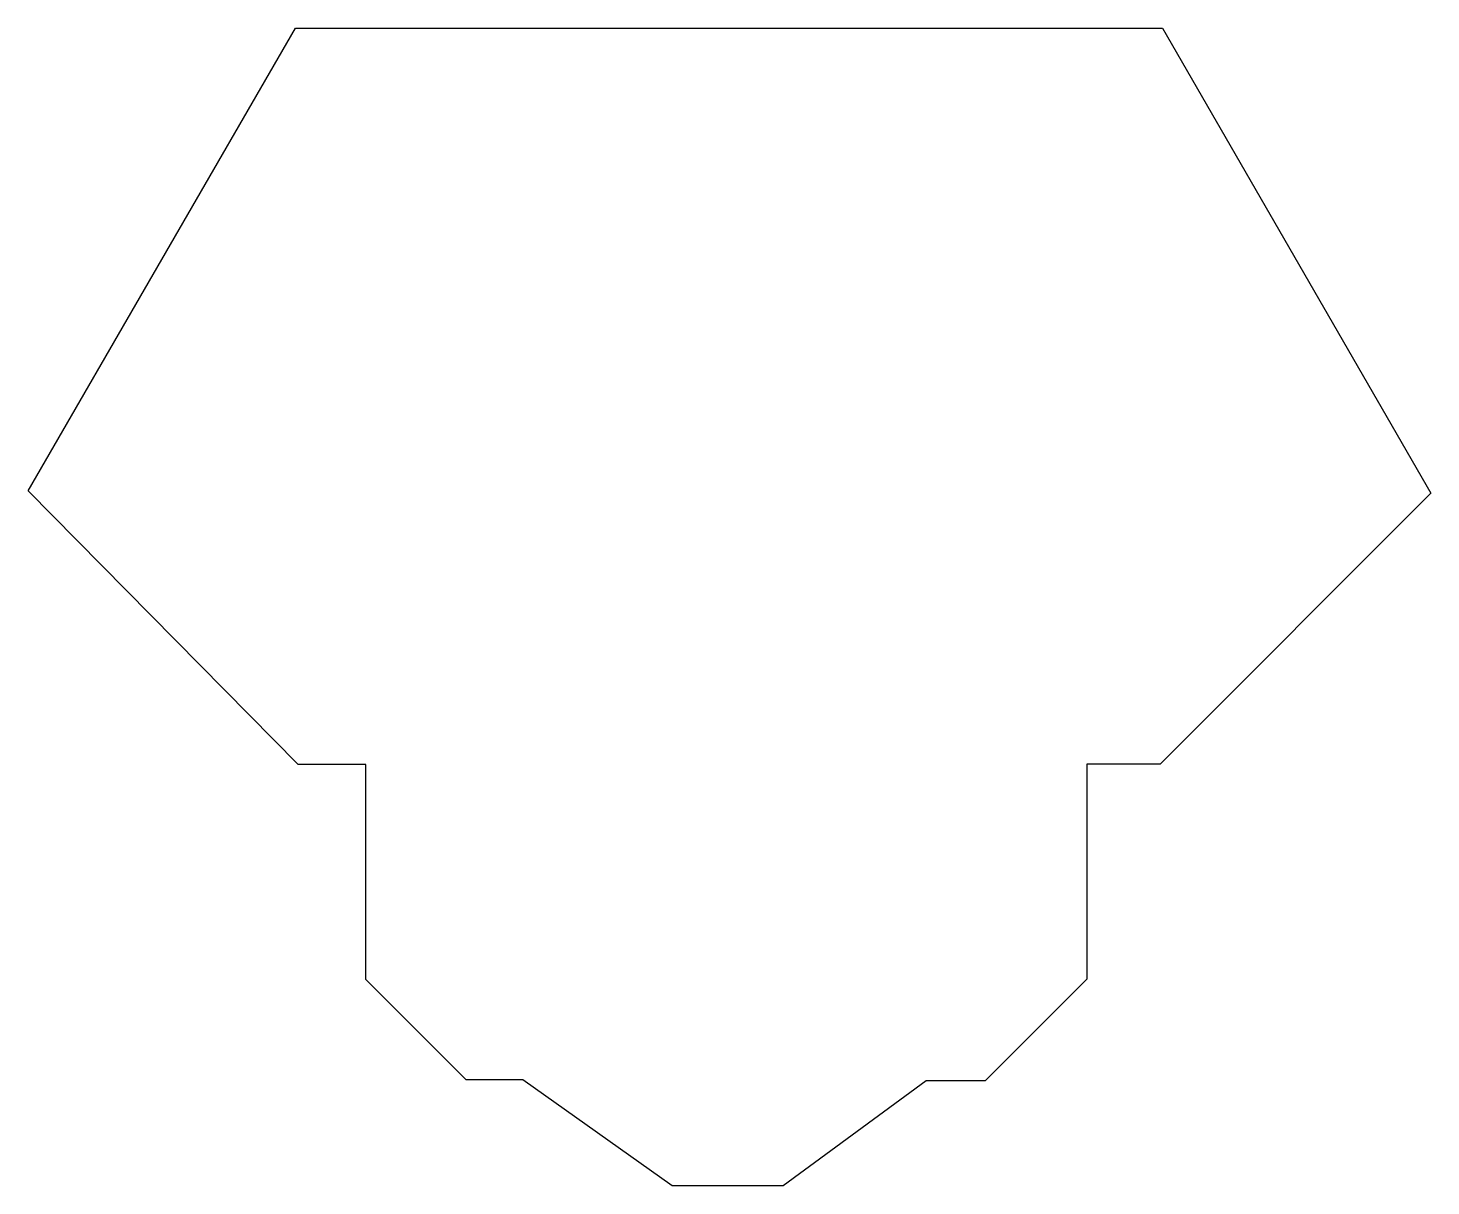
# Model space of a CAD drawing. Extents: x 0 to 321, y 0 to 265.
import ezdxf

# ---------------------------------------------------------------- set-up
doc = ezdxf.new("R2010")
doc.units = 0
doc.layers.get('0').update_dxf_attribs({"linetype": 'CONTINUOUS'})

msp = doc.modelspace()

# ---------------------------------------------------------------- linework, layer by layer
at = {"color": 7}
msp.add_lwpolyline([(77.15332, 47.178767), (77.15332, 96.277241), (61.706206, 96.277241), (-0.000058, 158.827435), (61.110489, 264.567051), (259.197019, 264.567051), (320.57135, 158.263585), (258.685645, 96.37788), (241.959981, 96.37788), (241.959981, 47.229947), (218.714568, 23.984535), (205.208735, 23.984535), (172.563036, 0.000452), (147.218731, 0.000452), (113.0285, 24.221467), (100.110623, 24.221467)], close=True, dxfattribs=at)

doc.saveas('drawing.dxf')
